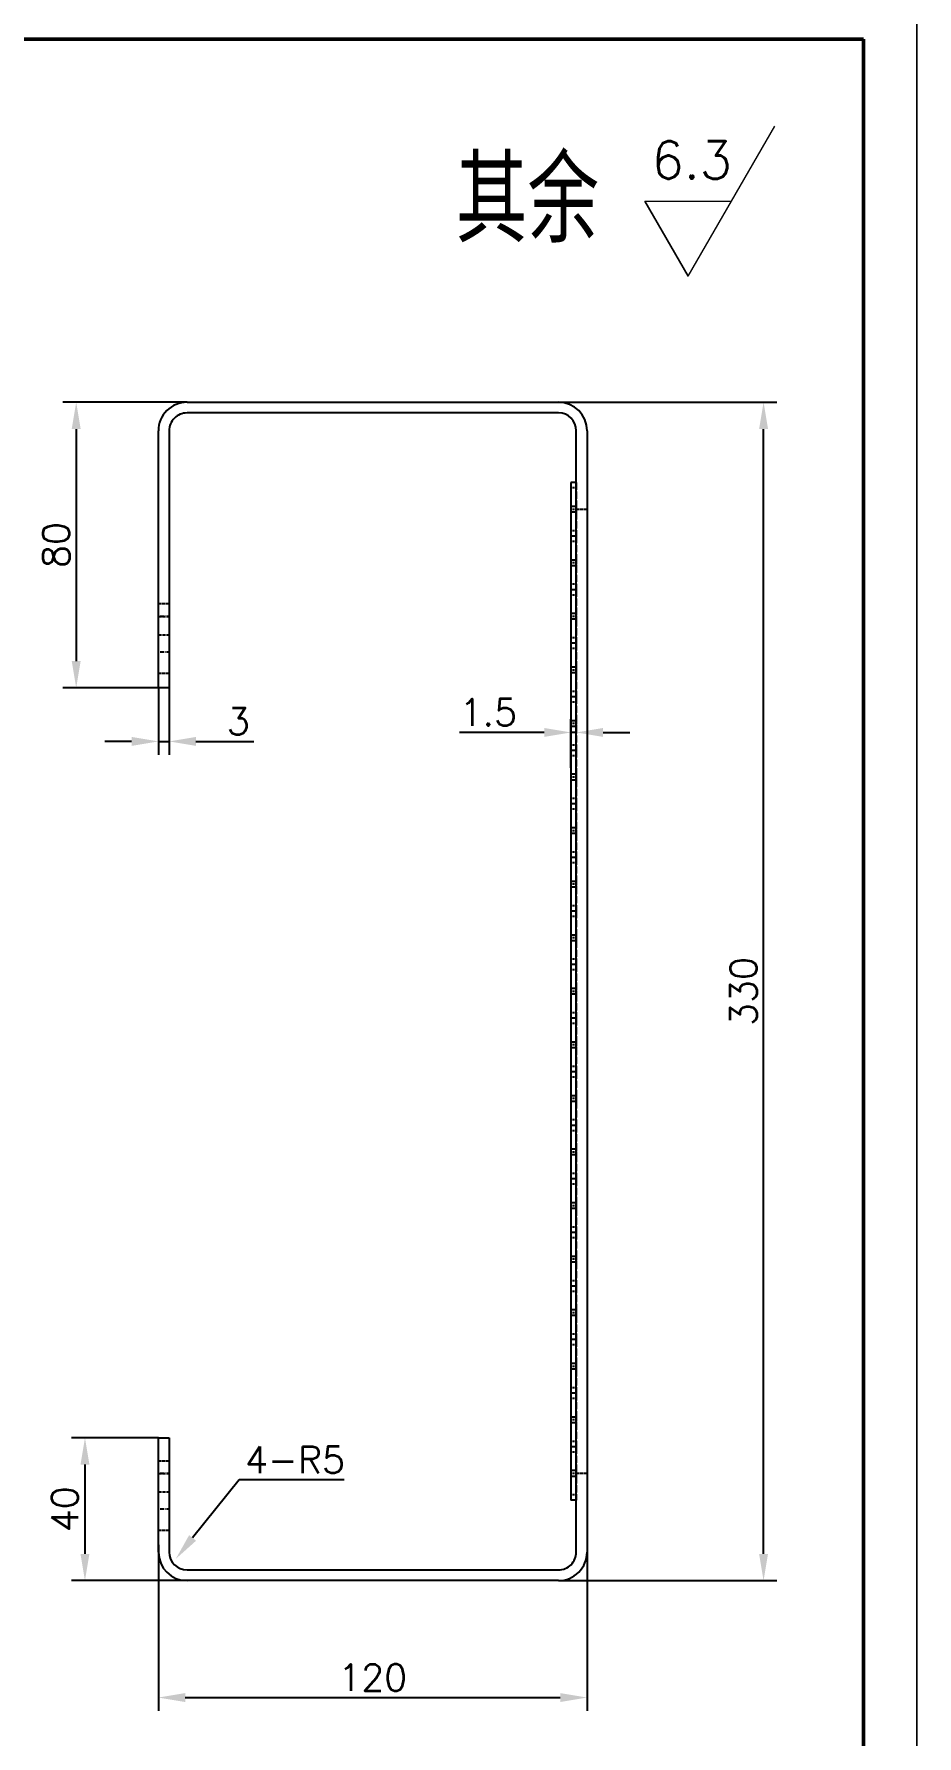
# Model space of a CAD drawing. Header units: millimetres. Extents: x -13336 to 61423, y -27528 to -3175.
# Drawn here: x -6902.7 to -6655.5, y -6372 to -5895.4 of the extents above; entities that cross this region are included whole.
import ezdxf

# ---------------------------------------------------------------- set-up
doc = ezdxf.new("R2010")
doc.units = ezdxf.units.MM
for name, pattern in [('CENTER2', [28.575, 19.05, -3.175, 3.175, -3.175]), ('DASHDOT', [18.5, 12, -3, 0.5, -3]), ('DASHED', [15, 12, -3])]:
    doc.linetypes.add(name, pattern=pattern)
for name, color, linetype, lineweight in [('09图框', 4, 'Continuous', 15), ('中心线', 1, 'CENTER2', 15), ('剖面线', 6, 'Continuous', 15), ('文字', 3, 'Continuous', 15), ('轮廓线', 7, 'Continuous', 50)]:
    doc.layers.add(name, color=color, linetype=linetype, lineweight=lineweight)
doc.layers.add('标注', color=3, linetype='Continuous')
doc.styles.get("Standard").update_dxf_attribs({"font": 'txt', "bigfont": 'gbcbig.shx'})
doc.styles.add('汉字3.5号', font='FSGB2312.ttf', dxfattribs={"width": 0.7, "height": 3.5})
doc.dimstyles.new('1：3', dxfattribs={"dimscale": 3, "dimtxt": 2.5, "dimasz": 2.5, "dimexe": 1.25, "dimexo": 0, "dimtad": 1, "dimdsep": 46, "dimtxsty": 'Standard', "dimcen": 2.5, "dimclrd": 3, "dimclre": 3, "dimclrt": 1, "dimadec": 0, "dimazin": 0, "dimtfac": 1, "dimtmove": 0, "dimatfit": 3, "dimfxl": 0, "dimarcsym": 0})
doc.dimstyles.new('1：3$4', dxfattribs={"dimscale": 3, "dimtxt": 2.5, "dimasz": 2.5, "dimexe": 1.25, "dimexo": 0, "dimtad": 1, "dimtoh": 1, "dimdsep": 46, "dimtxsty": 'Standard', "dimcen": 2.5, "dimclrd": 3, "dimclre": 3, "dimclrt": 1, "dimadec": 0, "dimazin": 0, "dimtfac": 1, "dimtmove": 0, "dimatfit": 3, "dimfxl": 0, "dimarcsym": 0})

# ---------------------------------------------------------------- blocks, each defined once
blk = doc.blocks.new('A4图框')
at = {"layer": '09图框', "lineweight": 15}
for p, q in [((62988.17, 8358.17), (62988.17, 8655.17)), ((62988.17, 8358.17), (62988.17, 8655.17)), ((62988.17, 8655.17), (62988.17, 8358.17))]:
    blk.add_line(p, q, dxfattribs=at)
at = {"layer": '09图框', "linetype": 'ByBlock', "lineweight": 15}
blk.add_line((62988.17, 8655.17), (62988.17, 8358.17), dxfattribs=at)
at = {"layer": '中心线', "color": 0, "linetype": 'Continuous', "lineweight": 50}
blk.add_line((62803.17, 8650.17), (62983.17, 8650.17), dxfattribs=at)
at = {"layer": '轮廓线', "color": 0, "lineweight": 50}
blk.add_line((62983.17, 8363.17), (62983.17, 8650.17), dxfattribs=at)
blk = doc.blocks.new('*D199')
at = {"layer": 'Defpoints', "color": 0, "transparency": 16777216}
for p in [(-6867.89, -6318.52), (-6747.89, -6318.52), (-6747.89, -6361.26)]:
    blk.add_point(p, dxfattribs=at)
at = {"layer": '标注', "color": 3, "lineweight": -2, "transparency": 16777216}
for p, q in [((-6867.89, -6318.52), (-6867.89, -6365.01)), ((-6747.89, -6318.52), (-6747.89, -6365.01)), ((-6860.39, -6361.26), (-6755.39, -6361.26))]:
    blk.add_line(p, q, dxfattribs=at)
at = {"layer": '标注', "color": 3, "transparency": 16777216}
for points in [[(-6860.39, -6360.01), (-6860.39, -6362.51), (-6867.89, -6361.26)], [(-6755.39, -6360.01), (-6755.39, -6362.51), (-6747.89, -6361.26)]]:
    blk.add_solid(points, dxfattribs=at)
at = {"layer": '标注', "color": 1, "transparency": 16777216, "insert": (-6807.89, -6355.64), "char_height": 7.5, "attachment_point": 5}
blk.add_mtext('120', dxfattribs=at)
blk = doc.blocks.new('*D200')
at = {"layer": 'Defpoints', "color": 0, "transparency": 16777216}
for p in [(-6755.89, -5998.52), (-6698.47, -5998.52), (-6755.89, -6328.52)]:
    blk.add_point(p, dxfattribs=at)
at = {"layer": '标注', "color": 3, "lineweight": -2, "transparency": 16777216}
for p, q in [((-6755.89, -5998.52), (-6694.72, -5998.52)), ((-6698.47, -6321.02), (-6698.47, -6006.02)), ((-6755.89, -6328.52), (-6694.72, -6328.52))]:
    blk.add_line(p, q, dxfattribs=at)
at = {"layer": '标注', "color": 3, "transparency": 16777216}
for points in [[(-6699.72, -6006.02), (-6697.22, -6006.02), (-6698.47, -5998.52)], [(-6699.72, -6321.02), (-6697.22, -6321.02), (-6698.47, -6328.52)]]:
    blk.add_solid(points, dxfattribs=at)
at = {"layer": '标注', "color": 1, "transparency": 16777216, "insert": (-6704.1, -6163.52), "char_height": 7.5, "attachment_point": 5, "rotation": 90}
blk.add_mtext('330', dxfattribs=at)
blk = doc.blocks.new('*D201')
at = {"layer": 'Defpoints', "color": 0, "transparency": 16777216}
for p in [(-6859.89, -5998.52), (-6890.91, -6078.52), (-6867.89, -6078.52)]:
    blk.add_point(p, dxfattribs=at)
at = {"layer": '标注', "color": 3, "lineweight": -2, "transparency": 16777216}
for p, q in [((-6859.89, -5998.52), (-6894.66, -5998.52)), ((-6890.91, -6006.02), (-6890.91, -6071.02)), ((-6867.89, -6078.52), (-6894.66, -6078.52))]:
    blk.add_line(p, q, dxfattribs=at)
at = {"layer": '标注', "color": 3, "transparency": 16777216}
for points in [[(-6892.16, -6006.02), (-6889.66, -6006.02), (-6890.91, -5998.52)], [(-6892.16, -6071.02), (-6889.66, -6071.02), (-6890.91, -6078.52)]]:
    blk.add_solid(points, dxfattribs=at)
at = {"layer": '标注', "color": 1, "transparency": 16777216, "insert": (-6896.54, -6038.52), "char_height": 7.5, "attachment_point": 5, "rotation": 90}
blk.add_mtext('80', dxfattribs=at)
blk = doc.blocks.new('*D202')
at = {"layer": 'Defpoints', "color": 0, "transparency": 16777216}
for p in [(-6867.89, -6288.52), (-6888.46, -6328.52), (-6859.89, -6328.52)]:
    blk.add_point(p, dxfattribs=at)
at = {"layer": '标注', "color": 3, "lineweight": -2, "transparency": 16777216}
for p, q in [((-6867.89, -6288.52), (-6892.21, -6288.52)), ((-6888.46, -6296.02), (-6888.46, -6321.02)), ((-6859.89, -6328.52), (-6892.21, -6328.52))]:
    blk.add_line(p, q, dxfattribs=at)
at = {"layer": '标注', "color": 3, "transparency": 16777216}
for points in [[(-6889.71, -6296.02), (-6887.21, -6296.02), (-6888.46, -6288.52)], [(-6889.71, -6321.02), (-6887.21, -6321.02), (-6888.46, -6328.52)]]:
    blk.add_solid(points, dxfattribs=at)
at = {"layer": '标注', "color": 1, "transparency": 16777216, "insert": (-6894.09, -6308.52), "char_height": 7.5, "attachment_point": 5, "rotation": 90}
blk.add_mtext('40', dxfattribs=at)
blk = doc.blocks.new('*D203')
at = {"layer": 'Defpoints', "color": 0, "transparency": 16777216}
for p in [(-6867.89, -6078.52), (-6864.89, -6078.52), (-6864.89, -6093.51)]:
    blk.add_point(p, dxfattribs=at)
at = {"layer": '标注', "color": 3, "lineweight": -2, "transparency": 16777216}
for p, q in [((-6867.89, -6078.52), (-6867.89, -6097.26)), ((-6864.89, -6078.52), (-6864.89, -6097.26)), ((-6875.39, -6093.51), (-6882.89, -6093.51)), ((-6867.89, -6093.51), (-6864.89, -6093.51)), ((-6857.39, -6093.51), (-6841.14, -6093.51))]:
    blk.add_line(p, q, dxfattribs=at)
at = {"layer": '标注', "color": 3, "transparency": 16777216}
for points in [[(-6875.39, -6092.26), (-6875.39, -6094.76), (-6867.89, -6093.51)], [(-6857.39, -6092.26), (-6857.39, -6094.76), (-6864.89, -6093.51)]]:
    blk.add_solid(points, dxfattribs=at)
at = {"layer": '标注', "color": 1, "transparency": 16777216, "insert": (-6845.51, -6087.89), "char_height": 7.5, "attachment_point": 5}
blk.add_mtext('3', dxfattribs=at)
blk = doc.blocks.new('*D204')
at = {"layer": 'Defpoints', "color": 0, "transparency": 16777216}
for p in [(-6752.39, -6090.99), (-6752.39, -6100.94), (-6750.89, -6101.72)]:
    blk.add_point(p, dxfattribs=at)
at = {"layer": '标注', "color": 3, "lineweight": -2, "transparency": 16777216}
for p, q in [((-6752.39, -6100.94), (-6752.39, -6087.24)), ((-6750.89, -6101.72), (-6750.89, -6087.24)), ((-6759.89, -6090.99), (-6783.64, -6090.99)), ((-6750.89, -6090.99), (-6752.39, -6090.99)), ((-6743.39, -6090.99), (-6735.89, -6090.99))]:
    blk.add_line(p, q, dxfattribs=at)
at = {"layer": '标注', "color": 3, "transparency": 16777216}
for points in [[(-6759.89, -6089.74), (-6759.89, -6092.24), (-6752.39, -6090.99)], [(-6743.39, -6089.74), (-6743.39, -6092.24), (-6750.89, -6090.99)]]:
    blk.add_solid(points, dxfattribs=at)
at = {"layer": '标注', "color": 1, "transparency": 16777216, "insert": (-6775.51, -6085.36), "char_height": 7.5, "attachment_point": 5}
blk.add_mtext('1.5', dxfattribs=at)
blk = doc.blocks.new('*D205')
at = {"layer": 'Defpoints', "color": 0, "transparency": 16777216}
for p in [(-6859.89, -6318.52), (-6863.02, -6322.42)]:
    blk.add_point(p, dxfattribs=at)
at = {"layer": '标注', "color": 3, "lineweight": -2, "transparency": 16777216}
for p, q in [((-6845.28, -6300.29), (-6858.33, -6316.57)), ((-6815.9, -6300.29), (-6845.28, -6300.29))]:
    blk.add_line(p, q, dxfattribs=at)
at = {"layer": '标注', "color": 3, "transparency": 16777216}
blk.add_solid([(-6859.3, -6315.79), (-6857.35, -6317.35), (-6863.02, -6322.42)], dxfattribs=at)
at = {"layer": '标注', "color": 1, "transparency": 16777216, "insert": (-6829.65, -6294.66), "char_height": 7.5, "attachment_point": 5}
blk.add_mtext('4-R5', dxfattribs=at)

msp = doc.modelspace()

# ---------------------------------------------------------------- linework, layer by layer
at = {"color": 7}
for p, q in [((-6859.89, -5998.518), (-6755.89, -5998.518)), ((-6755.89, -6001.518), (-6859.89, -6001.518)), ((-6867.89, -6078.518), (-6867.89, -6006.518)), ((-6864.89, -6006.518), (-6864.89, -6078.518)), ((-6750.89, -6320.518), (-6750.89, -6006.518)), ((-6747.89, -6006.518), (-6747.89, -6320.518)), ((-6867.89, -6320.518), (-6867.89, -6288.518)), ((-6864.89, -6288.518), (-6864.89, -6320.518)), ((-6859.89, -6325.518), (-6755.89, -6325.518)), ((-6755.89, -6328.518), (-6859.89, -6328.518))]:
    msp.add_line(p, q, dxfattribs=at)
at = {"color": 7, "ltscale": 0.0375}
for p, q in [((-6750.89, -6021.018), (-6752.39, -6021.018)), ((-6750.89, -6027.718), (-6752.39, -6027.718)), ((-6750.89, -6029.318), (-6752.39, -6029.318)), ((-6750.89, -6036.018), (-6752.39, -6036.018)), ((-6750.89, -6042.718), (-6752.39, -6042.718)), ((-6750.89, -6044.318), (-6752.39, -6044.318)), ((-6750.89, -6051.018), (-6752.39, -6051.018)), ((-6750.89, -6057.718), (-6752.39, -6057.718)), ((-6750.89, -6059.318), (-6752.39, -6059.318)), ((-6750.89, -6066.018), (-6752.39, -6066.018)), ((-6750.89, -6072.718), (-6752.39, -6072.718)), ((-6750.89, -6074.318), (-6752.39, -6074.318)), ((-6750.89, -6081.018), (-6752.39, -6081.018)), ((-6750.89, -6087.718), (-6752.39, -6087.718)), ((-6750.89, -6089.318), (-6752.39, -6089.318)), ((-6750.89, -6096.018), (-6752.39, -6096.018)), ((-6750.89, -6102.718), (-6752.39, -6102.718)), ((-6750.89, -6104.318), (-6752.39, -6104.318)), ((-6750.89, -6111.018), (-6752.39, -6111.018)), ((-6750.89, -6117.718), (-6752.39, -6117.718)), ((-6750.89, -6119.318), (-6752.39, -6119.318)), ((-6750.89, -6126.018), (-6752.39, -6126.018)), ((-6750.89, -6132.718), (-6752.39, -6132.718)), ((-6750.89, -6134.318), (-6752.39, -6134.318)), ((-6750.89, -6141.018), (-6752.39, -6141.018)), ((-6750.89, -6147.718), (-6752.39, -6147.718)), ((-6750.89, -6149.318), (-6752.39, -6149.318)), ((-6750.89, -6156.018), (-6752.39, -6156.018)), ((-6750.89, -6162.718), (-6752.39, -6162.718)), ((-6750.89, -6164.318), (-6752.39, -6164.318)), ((-6750.89, -6171.018), (-6752.39, -6171.018)), ((-6750.89, -6177.718), (-6752.39, -6177.718)), ((-6750.89, -6179.318), (-6752.39, -6179.318)), ((-6750.89, -6186.018), (-6752.39, -6186.018)), ((-6750.89, -6192.718), (-6752.39, -6192.718)), ((-6750.89, -6194.318), (-6752.39, -6194.318)), ((-6750.89, -6201.018), (-6752.39, -6201.018)), ((-6750.89, -6207.718), (-6752.39, -6207.718)), ((-6750.89, -6209.318), (-6752.39, -6209.318)), ((-6750.89, -6216.018), (-6752.39, -6216.018)), ((-6750.89, -6222.718), (-6752.39, -6222.718)), ((-6750.89, -6224.318), (-6752.39, -6224.318)), ((-6750.89, -6231.018), (-6752.39, -6231.018)), ((-6750.89, -6237.718), (-6752.39, -6237.718)), ((-6750.89, -6239.318), (-6752.39, -6239.318)), ((-6750.89, -6246.018), (-6752.39, -6246.018)), ((-6750.89, -6252.718), (-6752.39, -6252.718)), ((-6750.89, -6254.318), (-6752.39, -6254.318)), ((-6750.89, -6261.018), (-6752.39, -6261.018)), ((-6750.89, -6267.718), (-6752.39, -6267.718)), ((-6750.89, -6269.318), (-6752.39, -6269.318)), ((-6750.89, -6276.018), (-6752.39, -6276.018)), ((-6750.89, -6282.718), (-6752.39, -6282.718)), ((-6750.89, -6284.318), (-6752.39, -6284.318)), ((-6750.89, -6291.018), (-6752.39, -6291.018)), ((-6750.89, -6297.718), (-6752.39, -6297.718)), ((-6750.89, -6299.318), (-6752.39, -6299.318)), ((-6750.89, -6306.018), (-6752.39, -6306.018))]:
    msp.add_line(p, q, dxfattribs=at)
at = {"color": 7, "ltscale": 0.1675}
for p, q in [((-6752.39, -6021.018), (-6752.39, -6027.718)), ((-6752.39, -6029.318), (-6752.39, -6036.018)), ((-6752.39, -6036.018), (-6752.39, -6042.718)), ((-6752.39, -6044.318), (-6752.39, -6051.018)), ((-6752.39, -6051.018), (-6752.39, -6057.718)), ((-6752.39, -6059.318), (-6752.39, -6066.018)), ((-6752.39, -6066.018), (-6752.39, -6072.718)), ((-6752.39, -6074.318), (-6752.39, -6081.018)), ((-6752.39, -6081.018), (-6752.39, -6087.718)), ((-6752.39, -6089.318), (-6752.39, -6096.018)), ((-6752.39, -6096.018), (-6752.39, -6102.718)), ((-6752.39, -6104.318), (-6752.39, -6111.018)), ((-6752.39, -6111.018), (-6752.39, -6117.718)), ((-6752.39, -6119.318), (-6752.39, -6126.018)), ((-6752.39, -6126.018), (-6752.39, -6132.718)), ((-6752.39, -6134.318), (-6752.39, -6141.018)), ((-6752.39, -6141.018), (-6752.39, -6147.718)), ((-6752.39, -6149.318), (-6752.39, -6156.018)), ((-6752.39, -6156.018), (-6752.39, -6162.718)), ((-6752.39, -6164.318), (-6752.39, -6171.018)), ((-6752.39, -6171.018), (-6752.39, -6177.718)), ((-6752.39, -6179.318), (-6752.39, -6186.018)), ((-6752.39, -6186.018), (-6752.39, -6192.718)), ((-6752.39, -6194.318), (-6752.39, -6201.018)), ((-6752.39, -6201.018), (-6752.39, -6207.718)), ((-6752.39, -6209.318), (-6752.39, -6216.018)), ((-6752.39, -6216.018), (-6752.39, -6222.718)), ((-6752.39, -6224.318), (-6752.39, -6231.018)), ((-6752.39, -6231.018), (-6752.39, -6237.718)), ((-6752.39, -6239.318), (-6752.39, -6246.018)), ((-6752.39, -6246.018), (-6752.39, -6252.718)), ((-6752.39, -6254.318), (-6752.39, -6261.018)), ((-6752.39, -6261.018), (-6752.39, -6267.718)), ((-6752.39, -6269.318), (-6752.39, -6276.018)), ((-6752.39, -6276.018), (-6752.39, -6282.718)), ((-6752.39, -6284.318), (-6752.39, -6291.018)), ((-6752.39, -6291.018), (-6752.39, -6297.718)), ((-6752.39, -6299.318), (-6752.39, -6306.018))]:
    msp.add_line(p, q, dxfattribs=at)
at = {"color": 2, "linetype": 'DASHED', "ltscale": 0.0375}
for p, q in [((-6750.89, -6022.518), (-6752.39, -6022.518)), ((-6750.89, -6027.718), (-6752.39, -6027.718)), ((-6750.89, -6027.718), (-6752.39, -6027.718)), ((-6750.89, -6027.718), (-6752.39, -6027.718)), ((-6750.89, -6027.718), (-6752.39, -6027.718)), ((-6750.89, -6027.718), (-6752.39, -6027.718)), ((-6750.89, -6028.518), (-6752.39, -6028.518)), ((-6750.89, -6028.518), (-6752.39, -6028.518)), ((-6750.89, -6028.518), (-6752.39, -6028.518)), ((-6750.89, -6028.518), (-6752.39, -6028.518)), ((-6750.89, -6028.518), (-6752.39, -6028.518)), ((-6750.89, -6028.518), (-6752.39, -6028.518)), ((-6750.89, -6028.518), (-6752.39, -6028.518)), ((-6750.89, -6028.518), (-6752.39, -6028.518)), ((-6750.89, -6028.518), (-6752.39, -6028.518)), ((-6750.89, -6028.518), (-6752.39, -6028.518)), ((-6750.89, -6029.318), (-6752.39, -6029.318)), ((-6750.89, -6029.318), (-6752.39, -6029.318)), ((-6750.89, -6029.318), (-6752.39, -6029.318)), ((-6750.89, -6029.318), (-6752.39, -6029.318)), ((-6750.89, -6029.318), (-6752.39, -6029.318)), ((-6750.89, -6034.518), (-6752.39, -6034.518)), ((-6750.89, -6036.018), (-6752.39, -6036.018)), ((-6750.89, -6036.018), (-6752.39, -6036.018)), ((-6750.89, -6036.018), (-6752.39, -6036.018)), ((-6750.89, -6036.018), (-6752.39, -6036.018)), ((-6750.89, -6036.018), (-6752.39, -6036.018)), ((-6750.89, -6036.018), (-6752.39, -6036.018)), ((-6750.89, -6036.018), (-6752.39, -6036.018)), ((-6750.89, -6036.018), (-6752.39, -6036.018)), ((-6750.89, -6036.018), (-6752.39, -6036.018)), ((-6750.89, -6037.518), (-6752.39, -6037.518)), ((-6750.89, -6042.718), (-6752.39, -6042.718)), ((-6750.89, -6042.718), (-6752.39, -6042.718)), ((-6750.89, -6042.718), (-6752.39, -6042.718)), ((-6750.89, -6042.718), (-6752.39, -6042.718)), ((-6750.89, -6042.718), (-6752.39, -6042.718)), ((-6750.89, -6043.518), (-6752.39, -6043.518)), ((-6750.89, -6043.518), (-6752.39, -6043.518)), ((-6750.89, -6043.518), (-6752.39, -6043.518)), ((-6750.89, -6043.518), (-6752.39, -6043.518)), ((-6750.89, -6043.518), (-6752.39, -6043.518)), ((-6750.89, -6043.518), (-6752.39, -6043.518)), ((-6750.89, -6043.518), (-6752.39, -6043.518)), ((-6750.89, -6043.518), (-6752.39, -6043.518)), ((-6750.89, -6043.518), (-6752.39, -6043.518)), ((-6750.89, -6043.518), (-6752.39, -6043.518)), ((-6750.89, -6044.318), (-6752.39, -6044.318)), ((-6750.89, -6044.318), (-6752.39, -6044.318)), ((-6750.89, -6044.318), (-6752.39, -6044.318)), ((-6750.89, -6044.318), (-6752.39, -6044.318)), ((-6750.89, -6044.318), (-6752.39, -6044.318)), ((-6750.89, -6049.518), (-6752.39, -6049.518)), ((-6750.89, -6051.018), (-6752.39, -6051.018)), ((-6750.89, -6051.018), (-6752.39, -6051.018)), ((-6750.89, -6051.018), (-6752.39, -6051.018)), ((-6750.89, -6051.018), (-6752.39, -6051.018)), ((-6750.89, -6051.018), (-6752.39, -6051.018)), ((-6750.89, -6051.018), (-6752.39, -6051.018)), ((-6750.89, -6051.018), (-6752.39, -6051.018)), ((-6750.89, -6051.018), (-6752.39, -6051.018)), ((-6750.89, -6051.018), (-6752.39, -6051.018)), ((-6750.89, -6052.518), (-6752.39, -6052.518)), ((-6750.89, -6057.718), (-6752.39, -6057.718)), ((-6750.89, -6057.718), (-6752.39, -6057.718)), ((-6750.89, -6057.718), (-6752.39, -6057.718)), ((-6750.89, -6057.718), (-6752.39, -6057.718)), ((-6750.89, -6057.718), (-6752.39, -6057.718)), ((-6750.89, -6058.518), (-6752.39, -6058.518)), ((-6750.89, -6058.518), (-6752.39, -6058.518)), ((-6750.89, -6058.518), (-6752.39, -6058.518)), ((-6750.89, -6058.518), (-6752.39, -6058.518)), ((-6750.89, -6058.518), (-6752.39, -6058.518)), ((-6750.89, -6058.518), (-6752.39, -6058.518)), ((-6750.89, -6058.518), (-6752.39, -6058.518)), ((-6750.89, -6058.518), (-6752.39, -6058.518)), ((-6750.89, -6058.518), (-6752.39, -6058.518)), ((-6750.89, -6058.518), (-6752.39, -6058.518)), ((-6750.89, -6059.318), (-6752.39, -6059.318)), ((-6750.89, -6059.318), (-6752.39, -6059.318)), ((-6750.89, -6059.318), (-6752.39, -6059.318)), ((-6750.89, -6059.318), (-6752.39, -6059.318)), ((-6750.89, -6059.318), (-6752.39, -6059.318)), ((-6750.89, -6064.518), (-6752.39, -6064.518)), ((-6750.89, -6066.018), (-6752.39, -6066.018)), ((-6750.89, -6066.018), (-6752.39, -6066.018)), ((-6750.89, -6066.018), (-6752.39, -6066.018)), ((-6750.89, -6066.018), (-6752.39, -6066.018)), ((-6750.89, -6066.018), (-6752.39, -6066.018)), ((-6750.89, -6066.018), (-6752.39, -6066.018)), ((-6750.89, -6066.018), (-6752.39, -6066.018)), ((-6750.89, -6066.018), (-6752.39, -6066.018)), ((-6750.89, -6066.018), (-6752.39, -6066.018)), ((-6750.89, -6067.518), (-6752.39, -6067.518)), ((-6750.89, -6072.718), (-6752.39, -6072.718)), ((-6750.89, -6072.718), (-6752.39, -6072.718)), ((-6750.89, -6072.718), (-6752.39, -6072.718)), ((-6750.89, -6072.718), (-6752.39, -6072.718)), ((-6750.89, -6072.718), (-6752.39, -6072.718)), ((-6750.89, -6073.518), (-6752.39, -6073.518)), ((-6750.89, -6073.518), (-6752.39, -6073.518)), ((-6750.89, -6073.518), (-6752.39, -6073.518)), ((-6750.89, -6073.518), (-6752.39, -6073.518)), ((-6750.89, -6073.518), (-6752.39, -6073.518)), ((-6750.89, -6073.518), (-6752.39, -6073.518)), ((-6750.89, -6073.518), (-6752.39, -6073.518)), ((-6750.89, -6073.518), (-6752.39, -6073.518)), ((-6750.89, -6073.518), (-6752.39, -6073.518)), ((-6750.89, -6073.518), (-6752.39, -6073.518)), ((-6750.89, -6074.318), (-6752.39, -6074.318)), ((-6750.89, -6074.318), (-6752.39, -6074.318)), ((-6750.89, -6074.318), (-6752.39, -6074.318)), ((-6750.89, -6074.318), (-6752.39, -6074.318)), ((-6750.89, -6074.318), (-6752.39, -6074.318)), ((-6750.89, -6079.518), (-6752.39, -6079.518)), ((-6750.89, -6081.018), (-6752.39, -6081.018)), ((-6750.89, -6081.018), (-6752.39, -6081.018)), ((-6750.89, -6081.018), (-6752.39, -6081.018)), ((-6750.89, -6081.018), (-6752.39, -6081.018)), ((-6750.89, -6081.018), (-6752.39, -6081.018)), ((-6750.89, -6081.018), (-6752.39, -6081.018)), ((-6750.89, -6081.018), (-6752.39, -6081.018)), ((-6750.89, -6081.018), (-6752.39, -6081.018)), ((-6750.89, -6081.018), (-6752.39, -6081.018)), ((-6750.89, -6082.518), (-6752.39, -6082.518)), ((-6750.89, -6087.718), (-6752.39, -6087.718)), ((-6750.89, -6087.718), (-6752.39, -6087.718)), ((-6750.89, -6087.718), (-6752.39, -6087.718)), ((-6750.89, -6087.718), (-6752.39, -6087.718)), ((-6750.89, -6087.718), (-6752.39, -6087.718)), ((-6750.89, -6088.518), (-6752.39, -6088.518)), ((-6750.89, -6088.518), (-6752.39, -6088.518)), ((-6750.89, -6088.518), (-6752.39, -6088.518)), ((-6750.89, -6088.518), (-6752.39, -6088.518)), ((-6750.89, -6088.518), (-6752.39, -6088.518)), ((-6750.89, -6088.518), (-6752.39, -6088.518)), ((-6750.89, -6088.518), (-6752.39, -6088.518)), ((-6750.89, -6088.518), (-6752.39, -6088.518)), ((-6750.89, -6088.518), (-6752.39, -6088.518)), ((-6750.89, -6088.518), (-6752.39, -6088.518)), ((-6750.89, -6089.318), (-6752.39, -6089.318)), ((-6750.89, -6089.318), (-6752.39, -6089.318)), ((-6750.89, -6089.318), (-6752.39, -6089.318)), ((-6750.89, -6089.318), (-6752.39, -6089.318)), ((-6750.89, -6089.318), (-6752.39, -6089.318)), ((-6750.89, -6094.518), (-6752.39, -6094.518)), ((-6750.89, -6096.018), (-6752.39, -6096.018)), ((-6750.89, -6096.018), (-6752.39, -6096.018)), ((-6750.89, -6096.018), (-6752.39, -6096.018)), ((-6750.89, -6096.018), (-6752.39, -6096.018)), ((-6750.89, -6096.018), (-6752.39, -6096.018)), ((-6750.89, -6096.018), (-6752.39, -6096.018)), ((-6750.89, -6096.018), (-6752.39, -6096.018)), ((-6750.89, -6096.018), (-6752.39, -6096.018)), ((-6750.89, -6096.018), (-6752.39, -6096.018)), ((-6750.89, -6097.518), (-6752.39, -6097.518)), ((-6750.89, -6102.718), (-6752.39, -6102.718)), ((-6750.89, -6102.718), (-6752.39, -6102.718)), ((-6750.89, -6102.718), (-6752.39, -6102.718)), ((-6750.89, -6102.718), (-6752.39, -6102.718)), ((-6750.89, -6102.718), (-6752.39, -6102.718)), ((-6750.89, -6103.518), (-6752.39, -6103.518)), ((-6750.89, -6103.518), (-6752.39, -6103.518)), ((-6750.89, -6103.518), (-6752.39, -6103.518)), ((-6750.89, -6103.518), (-6752.39, -6103.518)), ((-6750.89, -6103.518), (-6752.39, -6103.518)), ((-6750.89, -6103.518), (-6752.39, -6103.518)), ((-6750.89, -6103.518), (-6752.39, -6103.518)), ((-6750.89, -6103.518), (-6752.39, -6103.518)), ((-6750.89, -6103.518), (-6752.39, -6103.518)), ((-6750.89, -6103.518), (-6752.39, -6103.518)), ((-6750.89, -6104.318), (-6752.39, -6104.318)), ((-6750.89, -6104.318), (-6752.39, -6104.318)), ((-6750.89, -6104.318), (-6752.39, -6104.318)), ((-6750.89, -6104.318), (-6752.39, -6104.318)), ((-6750.89, -6104.318), (-6752.39, -6104.318)), ((-6750.89, -6109.518), (-6752.39, -6109.518)), ((-6750.89, -6111.018), (-6752.39, -6111.018)), ((-6750.89, -6111.018), (-6752.39, -6111.018)), ((-6750.89, -6111.018), (-6752.39, -6111.018)), ((-6750.89, -6111.018), (-6752.39, -6111.018)), ((-6750.89, -6111.018), (-6752.39, -6111.018)), ((-6750.89, -6111.018), (-6752.39, -6111.018)), ((-6750.89, -6111.018), (-6752.39, -6111.018)), ((-6750.89, -6111.018), (-6752.39, -6111.018)), ((-6750.89, -6111.018), (-6752.39, -6111.018)), ((-6750.89, -6112.518), (-6752.39, -6112.518)), ((-6750.89, -6117.718), (-6752.39, -6117.718)), ((-6750.89, -6117.718), (-6752.39, -6117.718)), ((-6750.89, -6117.718), (-6752.39, -6117.718)), ((-6750.89, -6117.718), (-6752.39, -6117.718)), ((-6750.89, -6117.718), (-6752.39, -6117.718)), ((-6750.89, -6118.518), (-6752.39, -6118.518)), ((-6750.89, -6118.518), (-6752.39, -6118.518)), ((-6750.89, -6118.518), (-6752.39, -6118.518)), ((-6750.89, -6118.518), (-6752.39, -6118.518)), ((-6750.89, -6118.518), (-6752.39, -6118.518)), ((-6750.89, -6118.518), (-6752.39, -6118.518)), ((-6750.89, -6118.518), (-6752.39, -6118.518)), ((-6750.89, -6118.518), (-6752.39, -6118.518)), ((-6750.89, -6118.518), (-6752.39, -6118.518)), ((-6750.89, -6118.518), (-6752.39, -6118.518)), ((-6750.89, -6119.318), (-6752.39, -6119.318)), ((-6750.89, -6119.318), (-6752.39, -6119.318)), ((-6750.89, -6119.318), (-6752.39, -6119.318)), ((-6750.89, -6119.318), (-6752.39, -6119.318)), ((-6750.89, -6119.318), (-6752.39, -6119.318)), ((-6750.89, -6124.518), (-6752.39, -6124.518)), ((-6750.89, -6126.018), (-6752.39, -6126.018)), ((-6750.89, -6126.018), (-6752.39, -6126.018)), ((-6750.89, -6126.018), (-6752.39, -6126.018)), ((-6750.89, -6126.018), (-6752.39, -6126.018)), ((-6750.89, -6126.018), (-6752.39, -6126.018)), ((-6750.89, -6126.018), (-6752.39, -6126.018)), ((-6750.89, -6126.018), (-6752.39, -6126.018)), ((-6750.89, -6126.018), (-6752.39, -6126.018)), ((-6750.89, -6126.018), (-6752.39, -6126.018)), ((-6750.89, -6127.518), (-6752.39, -6127.518)), ((-6750.89, -6132.718), (-6752.39, -6132.718)), ((-6750.89, -6132.718), (-6752.39, -6132.718)), ((-6750.89, -6132.718), (-6752.39, -6132.718)), ((-6750.89, -6132.718), (-6752.39, -6132.718)), ((-6750.89, -6132.718), (-6752.39, -6132.718)), ((-6750.89, -6133.518), (-6752.39, -6133.518)), ((-6750.89, -6133.518), (-6752.39, -6133.518)), ((-6750.89, -6133.518), (-6752.39, -6133.518)), ((-6750.89, -6133.518), (-6752.39, -6133.518)), ((-6750.89, -6133.518), (-6752.39, -6133.518)), ((-6750.89, -6133.518), (-6752.39, -6133.518)), ((-6750.89, -6133.518), (-6752.39, -6133.518)), ((-6750.89, -6133.518), (-6752.39, -6133.518)), ((-6750.89, -6133.518), (-6752.39, -6133.518)), ((-6750.89, -6133.518), (-6752.39, -6133.518)), ((-6750.89, -6134.318), (-6752.39, -6134.318)), ((-6750.89, -6134.318), (-6752.39, -6134.318)), ((-6750.89, -6134.318), (-6752.39, -6134.318)), ((-6750.89, -6134.318), (-6752.39, -6134.318)), ((-6750.89, -6134.318), (-6752.39, -6134.318)), ((-6750.89, -6139.518), (-6752.39, -6139.518)), ((-6750.89, -6141.018), (-6752.39, -6141.018)), ((-6750.89, -6141.018), (-6752.39, -6141.018)), ((-6750.89, -6141.018), (-6752.39, -6141.018)), ((-6750.89, -6141.018), (-6752.39, -6141.018)), ((-6750.89, -6141.018), (-6752.39, -6141.018)), ((-6750.89, -6141.018), (-6752.39, -6141.018)), ((-6750.89, -6141.018), (-6752.39, -6141.018)), ((-6750.89, -6141.018), (-6752.39, -6141.018)), ((-6750.89, -6141.018), (-6752.39, -6141.018)), ((-6750.89, -6142.518), (-6752.39, -6142.518)), ((-6750.89, -6147.718), (-6752.39, -6147.718)), ((-6750.89, -6147.718), (-6752.39, -6147.718)), ((-6750.89, -6147.718), (-6752.39, -6147.718)), ((-6750.89, -6147.718), (-6752.39, -6147.718)), ((-6750.89, -6147.718), (-6752.39, -6147.718)), ((-6750.89, -6148.518), (-6752.39, -6148.518)), ((-6750.89, -6148.518), (-6752.39, -6148.518)), ((-6750.89, -6148.518), (-6752.39, -6148.518)), ((-6750.89, -6148.518), (-6752.39, -6148.518)), ((-6750.89, -6148.518), (-6752.39, -6148.518)), ((-6750.89, -6148.518), (-6752.39, -6148.518)), ((-6750.89, -6148.518), (-6752.39, -6148.518)), ((-6750.89, -6148.518), (-6752.39, -6148.518)), ((-6750.89, -6148.518), (-6752.39, -6148.518)), ((-6750.89, -6148.518), (-6752.39, -6148.518)), ((-6750.89, -6149.318), (-6752.39, -6149.318)), ((-6750.89, -6149.318), (-6752.39, -6149.318)), ((-6750.89, -6149.318), (-6752.39, -6149.318)), ((-6750.89, -6149.318), (-6752.39, -6149.318)), ((-6750.89, -6149.318), (-6752.39, -6149.318)), ((-6750.89, -6154.518), (-6752.39, -6154.518)), ((-6750.89, -6156.018), (-6752.39, -6156.018)), ((-6750.89, -6156.018), (-6752.39, -6156.018)), ((-6750.89, -6156.018), (-6752.39, -6156.018)), ((-6750.89, -6156.018), (-6752.39, -6156.018)), ((-6750.89, -6156.018), (-6752.39, -6156.018)), ((-6750.89, -6156.018), (-6752.39, -6156.018)), ((-6750.89, -6156.018), (-6752.39, -6156.018)), ((-6750.89, -6156.018), (-6752.39, -6156.018)), ((-6750.89, -6156.018), (-6752.39, -6156.018)), ((-6750.89, -6157.518), (-6752.39, -6157.518)), ((-6750.89, -6162.718), (-6752.39, -6162.718)), ((-6750.89, -6162.718), (-6752.39, -6162.718)), ((-6750.89, -6162.718), (-6752.39, -6162.718)), ((-6750.89, -6162.718), (-6752.39, -6162.718)), ((-6750.89, -6162.718), (-6752.39, -6162.718)), ((-6750.89, -6163.518), (-6752.39, -6163.518)), ((-6750.89, -6163.518), (-6752.39, -6163.518)), ((-6750.89, -6163.518), (-6752.39, -6163.518)), ((-6750.89, -6163.518), (-6752.39, -6163.518)), ((-6750.89, -6163.518), (-6752.39, -6163.518)), ((-6750.89, -6163.518), (-6752.39, -6163.518)), ((-6750.89, -6163.518), (-6752.39, -6163.518)), ((-6750.89, -6163.518), (-6752.39, -6163.518)), ((-6750.89, -6163.518), (-6752.39, -6163.518)), ((-6750.89, -6163.518), (-6752.39, -6163.518)), ((-6750.89, -6164.318), (-6752.39, -6164.318)), ((-6750.89, -6164.318), (-6752.39, -6164.318)), ((-6750.89, -6164.318), (-6752.39, -6164.318)), ((-6750.89, -6164.318), (-6752.39, -6164.318)), ((-6750.89, -6164.318), (-6752.39, -6164.318)), ((-6750.89, -6169.518), (-6752.39, -6169.518)), ((-6750.89, -6171.018), (-6752.39, -6171.018)), ((-6750.89, -6171.018), (-6752.39, -6171.018)), ((-6750.89, -6171.018), (-6752.39, -6171.018)), ((-6750.89, -6171.018), (-6752.39, -6171.018)), ((-6750.89, -6171.018), (-6752.39, -6171.018)), ((-6750.89, -6171.018), (-6752.39, -6171.018)), ((-6750.89, -6171.018), (-6752.39, -6171.018)), ((-6750.89, -6171.018), (-6752.39, -6171.018)), ((-6750.89, -6171.018), (-6752.39, -6171.018)), ((-6750.89, -6172.518), (-6752.39, -6172.518)), ((-6750.89, -6177.718), (-6752.39, -6177.718)), ((-6750.89, -6177.718), (-6752.39, -6177.718)), ((-6750.89, -6177.718), (-6752.39, -6177.718)), ((-6750.89, -6177.718), (-6752.39, -6177.718)), ((-6750.89, -6177.718), (-6752.39, -6177.718)), ((-6750.89, -6178.518), (-6752.39, -6178.518)), ((-6750.89, -6178.518), (-6752.39, -6178.518)), ((-6750.89, -6178.518), (-6752.39, -6178.518)), ((-6750.89, -6178.518), (-6752.39, -6178.518)), ((-6750.89, -6178.518), (-6752.39, -6178.518)), ((-6750.89, -6178.518), (-6752.39, -6178.518)), ((-6750.89, -6178.518), (-6752.39, -6178.518)), ((-6750.89, -6178.518), (-6752.39, -6178.518)), ((-6750.89, -6178.518), (-6752.39, -6178.518)), ((-6750.89, -6178.518), (-6752.39, -6178.518)), ((-6750.89, -6179.318), (-6752.39, -6179.318)), ((-6750.89, -6179.318), (-6752.39, -6179.318)), ((-6750.89, -6179.318), (-6752.39, -6179.318)), ((-6750.89, -6179.318), (-6752.39, -6179.318)), ((-6750.89, -6179.318), (-6752.39, -6179.318)), ((-6750.89, -6184.518), (-6752.39, -6184.518)), ((-6750.89, -6186.018), (-6752.39, -6186.018)), ((-6750.89, -6186.018), (-6752.39, -6186.018)), ((-6750.89, -6186.018), (-6752.39, -6186.018)), ((-6750.89, -6186.018), (-6752.39, -6186.018)), ((-6750.89, -6186.018), (-6752.39, -6186.018)), ((-6750.89, -6186.018), (-6752.39, -6186.018)), ((-6750.89, -6186.018), (-6752.39, -6186.018)), ((-6750.89, -6186.018), (-6752.39, -6186.018)), ((-6750.89, -6186.018), (-6752.39, -6186.018)), ((-6750.89, -6187.518), (-6752.39, -6187.518)), ((-6750.89, -6192.718), (-6752.39, -6192.718)), ((-6750.89, -6192.718), (-6752.39, -6192.718)), ((-6750.89, -6192.718), (-6752.39, -6192.718)), ((-6750.89, -6192.718), (-6752.39, -6192.718)), ((-6750.89, -6192.718), (-6752.39, -6192.718)), ((-6750.89, -6193.518), (-6752.39, -6193.518)), ((-6750.89, -6193.518), (-6752.39, -6193.518)), ((-6750.89, -6193.518), (-6752.39, -6193.518)), ((-6750.89, -6193.518), (-6752.39, -6193.518)), ((-6750.89, -6193.518), (-6752.39, -6193.518)), ((-6750.89, -6193.518), (-6752.39, -6193.518)), ((-6750.89, -6193.518), (-6752.39, -6193.518)), ((-6750.89, -6193.518), (-6752.39, -6193.518)), ((-6750.89, -6193.518), (-6752.39, -6193.518)), ((-6750.89, -6193.518), (-6752.39, -6193.518)), ((-6750.89, -6194.318), (-6752.39, -6194.318)), ((-6750.89, -6194.318), (-6752.39, -6194.318)), ((-6750.89, -6194.318), (-6752.39, -6194.318)), ((-6750.89, -6194.318), (-6752.39, -6194.318)), ((-6750.89, -6194.318), (-6752.39, -6194.318)), ((-6750.89, -6199.518), (-6752.39, -6199.518)), ((-6750.89, -6201.018), (-6752.39, -6201.018)), ((-6750.89, -6201.018), (-6752.39, -6201.018)), ((-6750.89, -6201.018), (-6752.39, -6201.018)), ((-6750.89, -6201.018), (-6752.39, -6201.018)), ((-6750.89, -6201.018), (-6752.39, -6201.018)), ((-6750.89, -6201.018), (-6752.39, -6201.018)), ((-6750.89, -6201.018), (-6752.39, -6201.018)), ((-6750.89, -6201.018), (-6752.39, -6201.018)), ((-6750.89, -6201.018), (-6752.39, -6201.018)), ((-6750.89, -6202.518), (-6752.39, -6202.518)), ((-6750.89, -6207.718), (-6752.39, -6207.718)), ((-6750.89, -6207.718), (-6752.39, -6207.718)), ((-6750.89, -6207.718), (-6752.39, -6207.718)), ((-6750.89, -6207.718), (-6752.39, -6207.718)), ((-6750.89, -6207.718), (-6752.39, -6207.718)), ((-6750.89, -6208.518), (-6752.39, -6208.518)), ((-6750.89, -6208.518), (-6752.39, -6208.518)), ((-6750.89, -6208.518), (-6752.39, -6208.518)), ((-6750.89, -6208.518), (-6752.39, -6208.518)), ((-6750.89, -6208.518), (-6752.39, -6208.518)), ((-6750.89, -6208.518), (-6752.39, -6208.518)), ((-6750.89, -6208.518), (-6752.39, -6208.518)), ((-6750.89, -6208.518), (-6752.39, -6208.518)), ((-6750.89, -6208.518), (-6752.39, -6208.518)), ((-6750.89, -6208.518), (-6752.39, -6208.518)), ((-6750.89, -6209.318), (-6752.39, -6209.318)), ((-6750.89, -6209.318), (-6752.39, -6209.318)), ((-6750.89, -6209.318), (-6752.39, -6209.318)), ((-6750.89, -6209.318), (-6752.39, -6209.318)), ((-6750.89, -6209.318), (-6752.39, -6209.318)), ((-6750.89, -6214.518), (-6752.39, -6214.518)), ((-6750.89, -6216.018), (-6752.39, -6216.018)), ((-6750.89, -6216.018), (-6752.39, -6216.018)), ((-6750.89, -6216.018), (-6752.39, -6216.018)), ((-6750.89, -6216.018), (-6752.39, -6216.018)), ((-6750.89, -6216.018), (-6752.39, -6216.018)), ((-6750.89, -6216.018), (-6752.39, -6216.018)), ((-6750.89, -6216.018), (-6752.39, -6216.018)), ((-6750.89, -6216.018), (-6752.39, -6216.018)), ((-6750.89, -6216.018), (-6752.39, -6216.018)), ((-6750.89, -6217.518), (-6752.39, -6217.518)), ((-6750.89, -6222.718), (-6752.39, -6222.718)), ((-6750.89, -6222.718), (-6752.39, -6222.718)), ((-6750.89, -6222.718), (-6752.39, -6222.718)), ((-6750.89, -6222.718), (-6752.39, -6222.718)), ((-6750.89, -6222.718), (-6752.39, -6222.718)), ((-6750.89, -6223.518), (-6752.39, -6223.518)), ((-6750.89, -6223.518), (-6752.39, -6223.518)), ((-6750.89, -6223.518), (-6752.39, -6223.518)), ((-6750.89, -6223.518), (-6752.39, -6223.518)), ((-6750.89, -6223.518), (-6752.39, -6223.518)), ((-6750.89, -6223.518), (-6752.39, -6223.518)), ((-6750.89, -6223.518), (-6752.39, -6223.518)), ((-6750.89, -6223.518), (-6752.39, -6223.518)), ((-6750.89, -6223.518), (-6752.39, -6223.518)), ((-6750.89, -6223.518), (-6752.39, -6223.518)), ((-6750.89, -6224.318), (-6752.39, -6224.318)), ((-6750.89, -6224.318), (-6752.39, -6224.318)), ((-6750.89, -6224.318), (-6752.39, -6224.318)), ((-6750.89, -6224.318), (-6752.39, -6224.318)), ((-6750.89, -6224.318), (-6752.39, -6224.318)), ((-6750.89, -6229.518), (-6752.39, -6229.518)), ((-6750.89, -6231.018), (-6752.39, -6231.018)), ((-6750.89, -6231.018), (-6752.39, -6231.018)), ((-6750.89, -6231.018), (-6752.39, -6231.018)), ((-6750.89, -6231.018), (-6752.39, -6231.018)), ((-6750.89, -6231.018), (-6752.39, -6231.018)), ((-6750.89, -6231.018), (-6752.39, -6231.018)), ((-6750.89, -6231.018), (-6752.39, -6231.018)), ((-6750.89, -6231.018), (-6752.39, -6231.018)), ((-6750.89, -6231.018), (-6752.39, -6231.018)), ((-6750.89, -6232.518), (-6752.39, -6232.518)), ((-6750.89, -6237.718), (-6752.39, -6237.718)), ((-6750.89, -6237.718), (-6752.39, -6237.718)), ((-6750.89, -6237.718), (-6752.39, -6237.718)), ((-6750.89, -6237.718), (-6752.39, -6237.718)), ((-6750.89, -6237.718), (-6752.39, -6237.718)), ((-6750.89, -6238.518), (-6752.39, -6238.518)), ((-6750.89, -6238.518), (-6752.39, -6238.518)), ((-6750.89, -6238.518), (-6752.39, -6238.518)), ((-6750.89, -6238.518), (-6752.39, -6238.518)), ((-6750.89, -6238.518), (-6752.39, -6238.518)), ((-6750.89, -6238.518), (-6752.39, -6238.518)), ((-6750.89, -6238.518), (-6752.39, -6238.518)), ((-6750.89, -6238.518), (-6752.39, -6238.518)), ((-6750.89, -6238.518), (-6752.39, -6238.518)), ((-6750.89, -6238.518), (-6752.39, -6238.518)), ((-6750.89, -6239.318), (-6752.39, -6239.318)), ((-6750.89, -6239.318), (-6752.39, -6239.318)), ((-6750.89, -6239.318), (-6752.39, -6239.318)), ((-6750.89, -6239.318), (-6752.39, -6239.318)), ((-6750.89, -6239.318), (-6752.39, -6239.318)), ((-6750.89, -6244.518), (-6752.39, -6244.518)), ((-6750.89, -6246.018), (-6752.39, -6246.018)), ((-6750.89, -6246.018), (-6752.39, -6246.018)), ((-6750.89, -6246.018), (-6752.39, -6246.018)), ((-6750.89, -6246.018), (-6752.39, -6246.018)), ((-6750.89, -6246.018), (-6752.39, -6246.018)), ((-6750.89, -6246.018), (-6752.39, -6246.018)), ((-6750.89, -6246.018), (-6752.39, -6246.018)), ((-6750.89, -6246.018), (-6752.39, -6246.018)), ((-6750.89, -6246.018), (-6752.39, -6246.018)), ((-6750.89, -6247.518), (-6752.39, -6247.518)), ((-6750.89, -6252.718), (-6752.39, -6252.718)), ((-6750.89, -6252.718), (-6752.39, -6252.718)), ((-6750.89, -6252.718), (-6752.39, -6252.718)), ((-6750.89, -6252.718), (-6752.39, -6252.718)), ((-6750.89, -6252.718), (-6752.39, -6252.718)), ((-6750.89, -6253.518), (-6752.39, -6253.518)), ((-6750.89, -6253.518), (-6752.39, -6253.518)), ((-6750.89, -6253.518), (-6752.39, -6253.518)), ((-6750.89, -6253.518), (-6752.39, -6253.518)), ((-6750.89, -6253.518), (-6752.39, -6253.518)), ((-6750.89, -6253.518), (-6752.39, -6253.518)), ((-6750.89, -6253.518), (-6752.39, -6253.518)), ((-6750.89, -6253.518), (-6752.39, -6253.518)), ((-6750.89, -6253.518), (-6752.39, -6253.518)), ((-6750.89, -6253.518), (-6752.39, -6253.518)), ((-6750.89, -6254.318), (-6752.39, -6254.318)), ((-6750.89, -6254.318), (-6752.39, -6254.318)), ((-6750.89, -6254.318), (-6752.39, -6254.318)), ((-6750.89, -6254.318), (-6752.39, -6254.318)), ((-6750.89, -6254.318), (-6752.39, -6254.318)), ((-6750.89, -6259.518), (-6752.39, -6259.518)), ((-6750.89, -6261.018), (-6752.39, -6261.018)), ((-6750.89, -6261.018), (-6752.39, -6261.018)), ((-6750.89, -6261.018), (-6752.39, -6261.018)), ((-6750.89, -6261.018), (-6752.39, -6261.018)), ((-6750.89, -6261.018), (-6752.39, -6261.018)), ((-6750.89, -6261.018), (-6752.39, -6261.018)), ((-6750.89, -6261.018), (-6752.39, -6261.018)), ((-6750.89, -6261.018), (-6752.39, -6261.018)), ((-6750.89, -6261.018), (-6752.39, -6261.018)), ((-6750.89, -6262.518), (-6752.39, -6262.518)), ((-6750.89, -6267.718), (-6752.39, -6267.718)), ((-6750.89, -6267.718), (-6752.39, -6267.718)), ((-6750.89, -6267.718), (-6752.39, -6267.718)), ((-6750.89, -6267.718), (-6752.39, -6267.718)), ((-6750.89, -6267.718), (-6752.39, -6267.718)), ((-6750.89, -6268.518), (-6752.39, -6268.518)), ((-6750.89, -6268.518), (-6752.39, -6268.518)), ((-6750.89, -6268.518), (-6752.39, -6268.518)), ((-6750.89, -6268.518), (-6752.39, -6268.518)), ((-6750.89, -6268.518), (-6752.39, -6268.518)), ((-6750.89, -6268.518), (-6752.39, -6268.518)), ((-6750.89, -6268.518), (-6752.39, -6268.518)), ((-6750.89, -6268.518), (-6752.39, -6268.518)), ((-6750.89, -6268.518), (-6752.39, -6268.518)), ((-6750.89, -6268.518), (-6752.39, -6268.518)), ((-6750.89, -6269.318), (-6752.39, -6269.318)), ((-6750.89, -6269.318), (-6752.39, -6269.318)), ((-6750.89, -6269.318), (-6752.39, -6269.318)), ((-6750.89, -6269.318), (-6752.39, -6269.318)), ((-6750.89, -6269.318), (-6752.39, -6269.318)), ((-6750.89, -6274.518), (-6752.39, -6274.518)), ((-6750.89, -6276.018), (-6752.39, -6276.018)), ((-6750.89, -6276.018), (-6752.39, -6276.018)), ((-6750.89, -6276.018), (-6752.39, -6276.018)), ((-6750.89, -6276.018), (-6752.39, -6276.018)), ((-6750.89, -6276.018), (-6752.39, -6276.018)), ((-6750.89, -6276.018), (-6752.39, -6276.018)), ((-6750.89, -6276.018), (-6752.39, -6276.018)), ((-6750.89, -6276.018), (-6752.39, -6276.018)), ((-6750.89, -6276.018), (-6752.39, -6276.018)), ((-6750.89, -6277.518), (-6752.39, -6277.518)), ((-6750.89, -6282.718), (-6752.39, -6282.718)), ((-6750.89, -6282.718), (-6752.39, -6282.718)), ((-6750.89, -6282.718), (-6752.39, -6282.718)), ((-6750.89, -6282.718), (-6752.39, -6282.718)), ((-6750.89, -6282.718), (-6752.39, -6282.718)), ((-6750.89, -6283.518), (-6752.39, -6283.518)), ((-6750.89, -6283.518), (-6752.39, -6283.518)), ((-6750.89, -6283.518), (-6752.39, -6283.518)), ((-6750.89, -6283.518), (-6752.39, -6283.518)), ((-6750.89, -6283.518), (-6752.39, -6283.518)), ((-6750.89, -6283.518), (-6752.39, -6283.518)), ((-6750.89, -6283.518), (-6752.39, -6283.518)), ((-6750.89, -6283.518), (-6752.39, -6283.518)), ((-6750.89, -6283.518), (-6752.39, -6283.518)), ((-6750.89, -6283.518), (-6752.39, -6283.518)), ((-6750.89, -6284.318), (-6752.39, -6284.318)), ((-6750.89, -6284.318), (-6752.39, -6284.318)), ((-6750.89, -6284.318), (-6752.39, -6284.318)), ((-6750.89, -6284.318), (-6752.39, -6284.318)), ((-6750.89, -6284.318), (-6752.39, -6284.318)), ((-6750.89, -6289.518), (-6752.39, -6289.518)), ((-6750.89, -6291.018), (-6752.39, -6291.018)), ((-6750.89, -6291.018), (-6752.39, -6291.018)), ((-6750.89, -6291.018), (-6752.39, -6291.018)), ((-6750.89, -6291.018), (-6752.39, -6291.018)), ((-6750.89, -6291.018), (-6752.39, -6291.018)), ((-6750.89, -6291.018), (-6752.39, -6291.018)), ((-6750.89, -6291.018), (-6752.39, -6291.018)), ((-6750.89, -6291.018), (-6752.39, -6291.018)), ((-6750.89, -6291.018), (-6752.39, -6291.018)), ((-6750.89, -6292.518), (-6752.39, -6292.518)), ((-6750.89, -6297.718), (-6752.39, -6297.718)), ((-6750.89, -6297.718), (-6752.39, -6297.718)), ((-6750.89, -6297.718), (-6752.39, -6297.718)), ((-6750.89, -6297.718), (-6752.39, -6297.718)), ((-6750.89, -6297.718), (-6752.39, -6297.718)), ((-6750.89, -6298.518), (-6752.39, -6298.518)), ((-6750.89, -6298.518), (-6752.39, -6298.518)), ((-6750.89, -6298.518), (-6752.39, -6298.518)), ((-6750.89, -6298.518), (-6752.39, -6298.518)), ((-6750.89, -6298.518), (-6752.39, -6298.518)), ((-6750.89, -6298.518), (-6752.39, -6298.518)), ((-6750.89, -6298.518), (-6752.39, -6298.518)), ((-6750.89, -6298.518), (-6752.39, -6298.518)), ((-6750.89, -6298.518), (-6752.39, -6298.518)), ((-6750.89, -6298.518), (-6752.39, -6298.518)), ((-6750.89, -6299.318), (-6752.39, -6299.318)), ((-6750.89, -6299.318), (-6752.39, -6299.318)), ((-6750.89, -6299.318), (-6752.39, -6299.318)), ((-6750.89, -6299.318), (-6752.39, -6299.318)), ((-6750.89, -6299.318), (-6752.39, -6299.318)), ((-6750.89, -6304.518), (-6752.39, -6304.518))]:
    msp.add_line(p, q, dxfattribs=at)
at = {"color": 2, "linetype": 'DASHED', "ltscale": 0.1675}
for p, q in [((-6750.89, -6021.018), (-6750.89, -6027.718)), ((-6750.89, -6029.318), (-6750.89, -6036.018)), ((-6750.89, -6036.018), (-6750.89, -6042.718)), ((-6750.89, -6044.318), (-6750.89, -6051.018)), ((-6750.89, -6051.018), (-6750.89, -6057.718)), ((-6750.89, -6059.318), (-6750.89, -6066.018)), ((-6750.89, -6066.018), (-6750.89, -6072.718)), ((-6750.89, -6074.318), (-6750.89, -6081.018)), ((-6750.89, -6081.018), (-6750.89, -6087.718)), ((-6750.89, -6089.318), (-6750.89, -6096.018)), ((-6750.89, -6096.018), (-6750.89, -6102.718)), ((-6750.89, -6104.318), (-6750.89, -6111.018)), ((-6750.89, -6111.018), (-6750.89, -6117.718)), ((-6750.89, -6119.318), (-6750.89, -6126.018)), ((-6750.89, -6126.018), (-6750.89, -6132.718)), ((-6750.89, -6134.318), (-6750.89, -6141.018)), ((-6750.89, -6141.018), (-6750.89, -6147.718)), ((-6750.89, -6149.318), (-6750.89, -6156.018)), ((-6750.89, -6156.018), (-6750.89, -6162.718)), ((-6750.89, -6164.318), (-6750.89, -6171.018)), ((-6750.89, -6171.018), (-6750.89, -6177.718)), ((-6750.89, -6179.318), (-6750.89, -6186.018)), ((-6750.89, -6186.018), (-6750.89, -6192.718)), ((-6750.89, -6194.318), (-6750.89, -6201.018)), ((-6750.89, -6201.018), (-6750.89, -6207.718)), ((-6750.89, -6209.318), (-6750.89, -6216.018)), ((-6750.89, -6216.018), (-6750.89, -6222.718)), ((-6750.89, -6224.318), (-6750.89, -6231.018)), ((-6750.89, -6231.018), (-6750.89, -6237.718)), ((-6750.89, -6239.318), (-6750.89, -6246.018)), ((-6750.89, -6246.018), (-6750.89, -6252.718)), ((-6750.89, -6254.318), (-6750.89, -6261.018)), ((-6750.89, -6261.018), (-6750.89, -6267.718)), ((-6750.89, -6269.318), (-6750.89, -6276.018)), ((-6750.89, -6276.018), (-6750.89, -6282.718)), ((-6750.89, -6284.318), (-6750.89, -6291.018)), ((-6750.89, -6291.018), (-6750.89, -6297.718)), ((-6750.89, -6299.318), (-6750.89, -6306.018))]:
    msp.add_line(p, q, dxfattribs=at)
at = {"color": 7, "ltscale": 0.039999}
for p, q in [((-6752.39, -6027.718), (-6752.39, -6029.318)), ((-6752.39, -6042.718), (-6752.39, -6044.318)), ((-6752.39, -6057.718), (-6752.39, -6059.318)), ((-6752.39, -6072.718), (-6752.39, -6074.318)), ((-6752.39, -6087.718), (-6752.39, -6089.318)), ((-6752.39, -6102.718), (-6752.39, -6104.318)), ((-6752.39, -6117.718), (-6752.39, -6119.318)), ((-6752.39, -6132.718), (-6752.39, -6134.318)), ((-6752.39, -6147.718), (-6752.39, -6149.318))]:
    msp.add_line(p, q, dxfattribs=at)
at = {"color": 2, "linetype": 'DASHED', "ltscale": 0.039999}
for p, q in [((-6750.89, -6027.718), (-6750.89, -6029.318)), ((-6750.89, -6042.718), (-6750.89, -6044.318)), ((-6750.89, -6057.718), (-6750.89, -6059.318)), ((-6750.89, -6072.718), (-6750.89, -6074.318)), ((-6750.89, -6087.718), (-6750.89, -6089.318)), ((-6750.89, -6102.718), (-6750.89, -6104.318)), ((-6750.89, -6117.718), (-6750.89, -6119.318)), ((-6750.89, -6132.718), (-6750.89, -6134.318)), ((-6750.89, -6147.718), (-6750.89, -6149.318))]:
    msp.add_line(p, q, dxfattribs=at)
at = {"color": 2, "linetype": 'DASHED', "ltscale": 0.075}
for p, q in [((-6747.89, -6028.518), (-6750.89, -6028.518)), ((-6864.89, -6055.018), (-6867.89, -6055.018)), ((-6867.89, -6058.518), (-6864.89, -6058.518)), ((-6867.89, -6058.518), (-6864.89, -6058.518)), ((-6867.89, -6063.644), (-6864.89, -6063.644)), ((-6867.89, -6063.644), (-6864.89, -6063.644)), ((-6864.89, -6074.518), (-6867.89, -6074.518)), ((-6864.89, -6295.018), (-6867.89, -6295.018)), ((-6867.89, -6298.518), (-6864.89, -6298.518)), ((-6867.89, -6298.518), (-6864.89, -6298.518)), ((-6747.89, -6298.518), (-6750.89, -6298.518)), ((-6867.89, -6303.644), (-6864.89, -6303.644)), ((-6867.89, -6303.644), (-6864.89, -6303.644)), ((-6864.89, -6314.518), (-6867.89, -6314.518))]:
    msp.add_line(p, q, dxfattribs=at)
at = {"color": 1, "linetype": 'DASHDOT', "ltscale": 0.090015}
for p, q in [((-6864.59, -6058.518), (-6868.19, -6058.518)), ((-6864.59, -6068.518), (-6868.19, -6068.518)), ((-6864.59, -6298.518), (-6868.19, -6298.518)), ((-6864.59, -6308.518), (-6868.19, -6308.518))]:
    msp.add_line(p, q, dxfattribs=at)
at = {"color": 7, "ltscale": 0.075}
for p, q in [((-6864.89, -6078.518), (-6867.89, -6078.518)), ((-6867.89, -6288.518), (-6864.89, -6288.518))]:
    msp.add_line(p, q, dxfattribs=at)
at = {"color": 7, "ltscale": 0.04}
for p, q in [((-6752.39, -6162.718), (-6752.39, -6164.318)), ((-6752.39, -6177.718), (-6752.39, -6179.318)), ((-6752.39, -6192.718), (-6752.39, -6194.318)), ((-6752.39, -6207.718), (-6752.39, -6209.318)), ((-6752.39, -6222.718), (-6752.39, -6224.318)), ((-6752.39, -6237.718), (-6752.39, -6239.318)), ((-6752.39, -6252.718), (-6752.39, -6254.318)), ((-6752.39, -6267.718), (-6752.39, -6269.318)), ((-6752.39, -6282.718), (-6752.39, -6284.318)), ((-6752.39, -6297.718), (-6752.39, -6299.318))]:
    msp.add_line(p, q, dxfattribs=at)
at = {"color": 2, "linetype": 'DASHED', "ltscale": 0.04}
for p, q in [((-6750.89, -6162.718), (-6750.89, -6164.318)), ((-6750.89, -6177.718), (-6750.89, -6179.318)), ((-6750.89, -6192.718), (-6750.89, -6194.318)), ((-6750.89, -6207.718), (-6750.89, -6209.318)), ((-6750.89, -6222.718), (-6750.89, -6224.318)), ((-6750.89, -6237.718), (-6750.89, -6239.318)), ((-6750.89, -6252.718), (-6750.89, -6254.318)), ((-6750.89, -6267.718), (-6750.89, -6269.318)), ((-6750.89, -6282.718), (-6750.89, -6284.318)), ((-6750.89, -6297.718), (-6750.89, -6299.318))]:
    msp.add_line(p, q, dxfattribs=at)
at = {"color": 7}
for centre, radius, start, end in [((-6859.89, -6006.518), 8, 90, 180.00001), ((-6755.89, -6006.518), 8, 0, 90), ((-6859.89, -6006.518), 5, 90, 180.00001), ((-6755.89, -6006.518), 5, 0, 90), ((-6859.89, -6320.518), 8, 180.00001, 270), ((-6859.89, -6320.518), 5, 180.00001, 270), ((-6755.89, -6320.518), 8, 270, 0.00001), ((-6755.89, -6320.518), 5, 270, 0.00001)]:
    msp.add_arc(centre, radius, start, end, dxfattribs=at)
at = {"layer": '文字', "color": 2}
for p, q in [((-6719.546, -5963.225), (-6695.297, -5921.225)), ((-6731.67, -5942.225), (-6719.546, -5963.225)), ((-6731.67, -5942.225), (-6707.421, -5942.225)), ((-6719.546, -5963.225), (-6731.67, -5942.225))]:
    msp.add_line(p, q, dxfattribs=at)

# ---------------------------------------------------------------- block references
at = {"xscale": 3, "yscale": 3, "zscale": 3}
msp.add_blockref('A4图框', (-195620.032, -31847.331), dxfattribs=at)

# ---------------------------------------------------------------- texts
at = {"color": 2}
msp.add_text('6.3', height=10.5, dxfattribs=at).set_placement((-6729.813, -5935.945))
at = {"layer": '剖面线', "color": 2, "insert": (-6784.645, -5930.504), "char_height": 21, "width": 170.1, "attachment_point": 1, "style": '汉字3.5号'}
msp.add_mtext('其余', dxfattribs=at)

# ---------------------------------------------------------------- dimensions: what is measured, and where the dimension line sits
at = {"layer": '标注'}
for base, p1, p2, picture, middle in [((-6890.91, -6078.518), (-6859.89, -5998.518), (-6867.89, -6078.518), '*D201', (-6896.535, -6038.518)), ((-6698.474, -5998.518), (-6755.89, -6328.518), (-6755.89, -5998.518), '*D200', (-6704.099, -6163.518)), ((-6888.46, -6328.518), (-6867.89, -6288.518), (-6859.89, -6328.518), '*D202', (-6894.085, -6308.518))]:
    dim = msp.add_linear_dim(base=base, p1=p1, p2=p2, angle=90, dimstyle='1：3', dxfattribs=at)
    dim.commit()
    dim.dimension.update_dxf_attribs({"geometry": picture, "text_midpoint": middle})
for base, p1, p2, picture, middle in [((-6864.89, -6093.512), (-6867.89, -6078.518), (-6864.89, -6078.518), '*D203', (-6845.515, -6087.887)), ((-6752.39, -6090.986), (-6750.89, -6101.718), (-6752.39, -6100.941), '*D204', (-6775.515, -6085.361)), ((-6747.89, -6361.262), (-6867.89, -6318.518), (-6747.89, -6318.518), '*D199', (-6807.89, -6355.637))]:
    dim = msp.add_linear_dim(base=base, p1=p1, p2=p2, dimstyle='1：3', dxfattribs=at)
    dim.commit()
    dim.dimension.update_dxf_attribs({"geometry": picture, "text_midpoint": middle})
dim = msp.add_radius_dim(center=(-6859.89, -6318.518), mpoint=(-6863.017, -6322.419), text='4-<>', dimstyle='1：3$4', override={"dimtmove": 1}, dxfattribs=at)
dim.commit()
dim.dimension.update_dxf_attribs({"geometry": '*D205', "text_midpoint": (-6845.276, -6300.285), "dimtype": 164})

doc.saveas('drawing.dxf')
